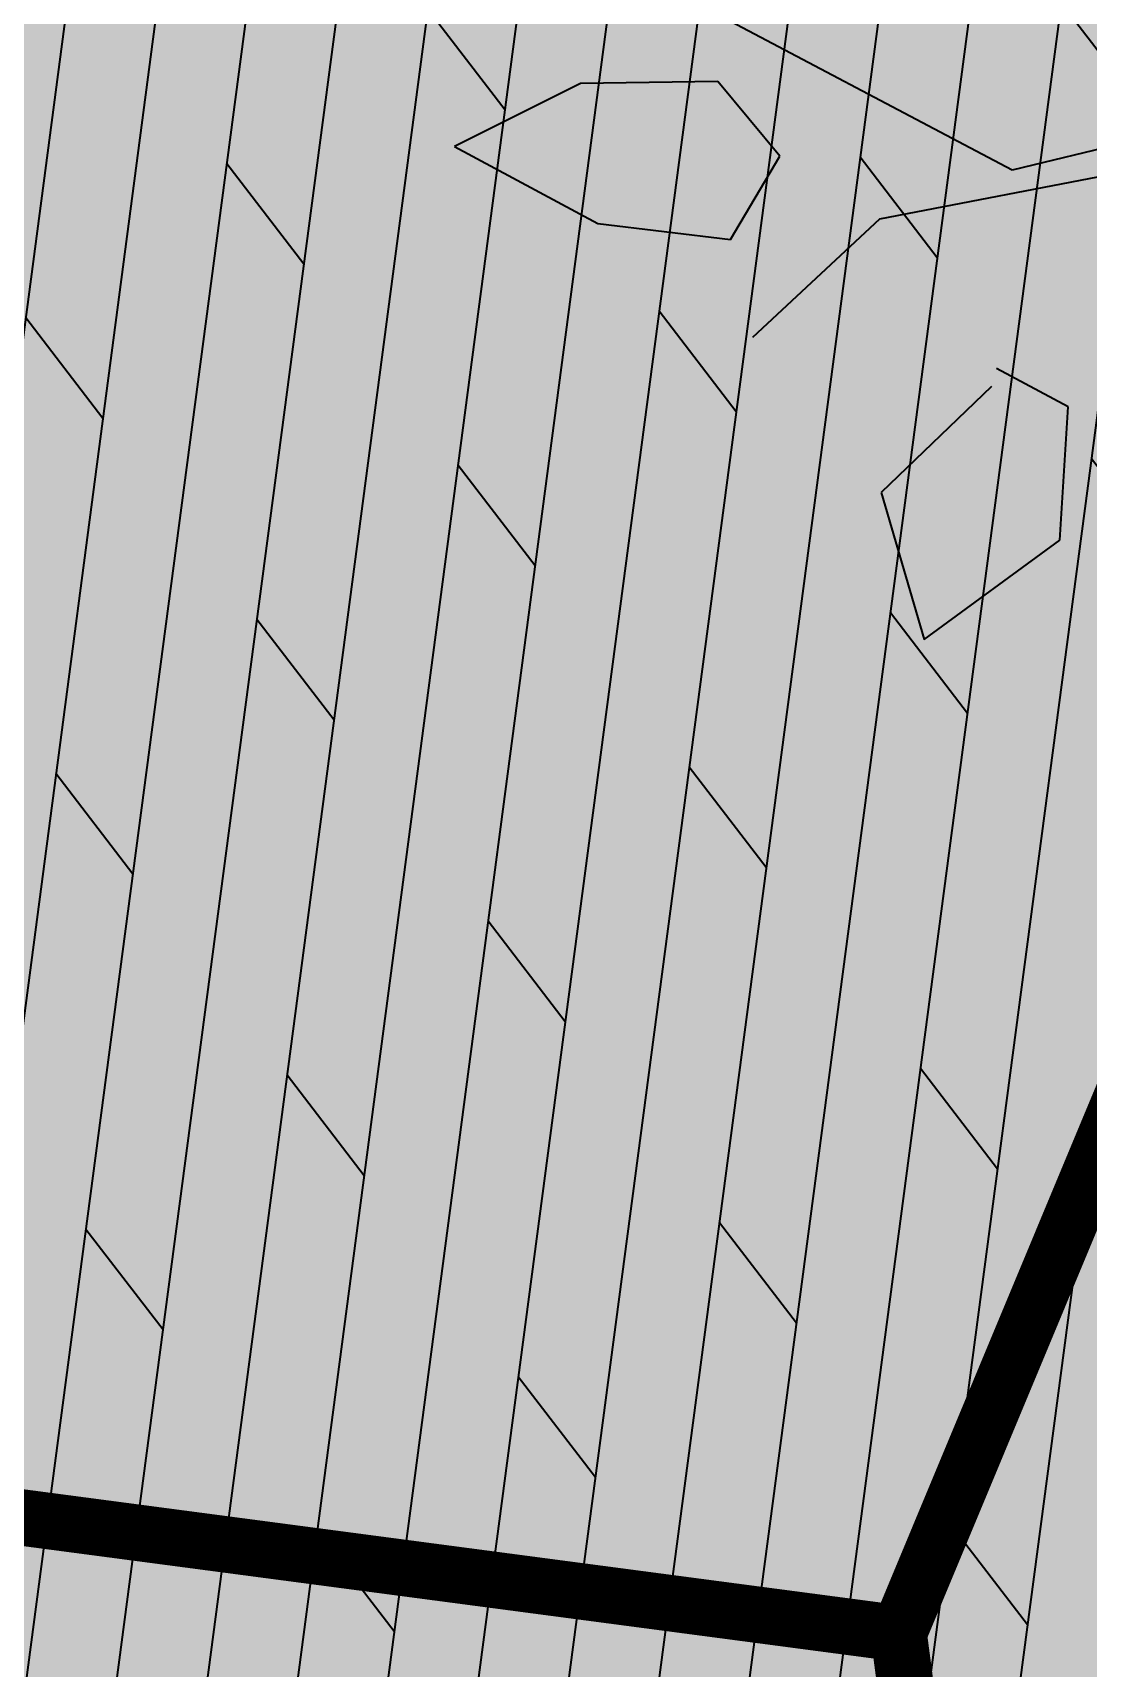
# Model space of a CAD drawing. Header units: millimetres. Extents: x -179928 to 528275, y -469666 to 511935.
# Drawn here: x 49431 to 50179, y 108989 to 110149 of the extents above; entities that cross this region are included whole.
import ezdxf

# ---------------------------------------------------------------- set-up
doc = ezdxf.new("R2010")
doc.units = ezdxf.units.MM
doc.linetypes.add('DASHED', pattern=[0.75, 0.5, -0.25])
doc.layers.add('ad-Landscape', color=94, linetype='Continuous', lineweight=35)
doc.layers.add('ad-Secondary Roof', color=6, linetype='Continuous')

# ---------------------------------------------------------------- blocks, each defined once
blk = doc.blocks.new('1625E_Roof Plan')
at = {"layer": 'ad-Secondary Roof', "linetype": 'DASHED', "ltscale": 2, "const_width": 40}
blk.add_lwpolyline([(13950, 14220), (13138.3, 11207.5), (13950, 8195)], close=True, dxfattribs=at)
blk.add_lwpolyline([(13138.3, 11207.5), (10022.5, 11207.5)], dxfattribs=at)
blk = doc.blocks.new('1625_East Villa')
at = {"transparency": 33554559}
h = blk.add_hatch(color=43, dxfattribs=at)
h.dxf.hatch_style = 1
h.paths.add_polyline_path([(12120, 13620), (13640, 13620), (13640, 8645), (12120, 8645)])
at = {"layer": 'ad-Landscape', "transparency": 33554687}
h = blk.add_hatch(dxfattribs=at)
h.set_pattern_fill('DOLMIT', color=44, scale=10, angle=270)
h.set_pattern_definition([(270, (-442546.75, 147352.39), (63.5, -1e-14), []), (315, (-442546.75, 147352.4), (126.999913, 126.999913), [89.80256, -179.60512])])
h.paths.add_polyline_path([(12120, 13620), (13640, 13620), (13640, 8645), (12120, 8645)])
blk.add_blockref('1625E_Roof Plan', (0, 0))
blk = doc.blocks.new("All Plot's Villa Plans")
at = {"ltscale": 5, "rotation": 352.4703876422526}
blk.add_blockref('1625_East Villa', (35550.7, 99624.7), dxfattribs=at)
blk = doc.blocks.new('QRFQ')
at = {"layer": 'ad-Landscape', "color": 30, "true_color": 0xf26722}
for p, q in [((260795.3989, 1945729.6173, 129.9135), (260794.982, 1945730.0066, 129.9135)), ((260795.1199, 1945729.7567, 129.9135), (260795.0219, 1945729.737, 129.9135)), ((260795.2141, 1945729.7326, 129.9135), (260795.1199, 1945729.7567, 129.9135)), ((260795.0219, 1945729.737, 129.9135), (260795.1057, 1945729.6577, 129.9135)), ((260795.2427, 1945729.67, 129.9135), (260795.2141, 1945729.7326, 129.9135)), ((260795.1933, 1945729.6221, 129.9135), (260795.2427, 1945729.67, 129.9135)), ((260795.1057, 1945729.6577, 129.9135), (260795.1933, 1945729.6221, 129.9135)), ((260795.8828, 1945729.604, 129.9135), (260795.3989, 1945729.6173, 129.9135)), ((260795.2991, 1945729.6083, 129.9135), (260795.1902, 1945729.551, 129.9135)), ((260795.9336, 1945729.5612, 129.9135), (260795.2991, 1945729.6083, 129.9135)), ((260795.3932, 1945729.4448, 129.9135), (260795.3513, 1945729.4844, 129.9135)), ((260795.3447, 1945729.473, 129.9135), (260795.2495, 1945729.421, 129.9135)), ((260795.3628, 1945729.3552, 129.9135), (260795.3932, 1945729.4448, 129.9135)), ((260795.2495, 1945729.421, 129.9135), (260795.2515, 1945729.3126, 129.9135)), ((260795.2515, 1945729.3126, 129.9135), (260795.3628, 1945729.3552, 129.9135))]:
    blk.add_line(p, q, dxfattribs=at)
blk = doc.blocks.new('zw$E387')
at = {"color": 6, "xscale": 999.9541051248865, "yscale": 999.9541051248865, "zscale": 999.9541051248865, "rotation": 15.20137085992778}
blk.add_blockref('QRFQ', (258562209.3, -1945833356.8, 1363592.9), dxfattribs=at)

msp = doc.modelspace()

# ---------------------------------------------------------------- block references
at = {"ltscale": 5}
msp.add_blockref("All Plot's Villa Plans", (0, 0), dxfattribs=at)

# ---------------------------------------------------------------- next in the draw order: block references
msp.add_blockref('zw$E387', (0, 0), dxfattribs=at)

doc.saveas('drawing.dxf')
